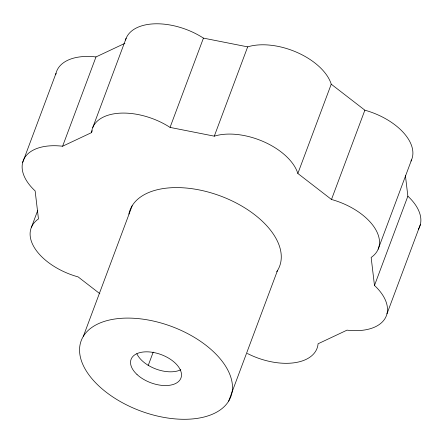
<?xml version="1.0" encoding="UTF-8"?>
<svg xmlns="http://www.w3.org/2000/svg" width="443" height="443" viewBox="0 0 443 443"><rect width="100%" height="100%" fill="white"/><g stroke="black" fill="none" stroke-linecap="round" stroke-linejoin="round"><path stroke-width="0.66" d="M22.637 162.575L56.023 73.283M31.464 227.193L37.755 210.37M99.83 293.687L78.129 276.908A52.955 29.842 20.5 0 1 35.545 249.431A52.955 29.842 20.5 0 1 38.463 218.931L35.135 190.911A52.955 29.842 20.5 0 1 24.658 157.758A52.955 29.842 20.5 0 1 62.607 146.229L95.993 56.942L124.92 43.325M92.775 127.518L126.155 38.231M62.607 146.229L91.535 132.612L92.26 130.674M83.373 336.259L132.164 205.757M91.535 132.612A52.955 29.842 20.5 0 1 119.3 113.209A52.955 29.842 20.5 0 1 170.051 127.401L203.437 38.115L247.67 46.875A52.955 29.842 20.5 0 1 297.414 52.584A52.955 29.842 20.5 0 1 331.237 84.187L364.871 110.191A52.955 29.842 20.5 0 1 410.977 161.091M170.051 127.401L214.29 136.162L247.67 46.875M148.117 365.724L153.206 352.119M247.366 353.481A52.955 29.842 20.5 0 0 318.08 343.774L347.007 330.157A52.955 29.842 20.5 0 0 384.956 318.628A52.955 29.842 20.5 0 0 374.479 285.475L371.151 257.455A52.955 29.842 20.5 0 0 374.069 226.96A52.955 29.842 20.5 0 0 331.486 199.477L297.851 173.473L331.237 84.187M228.66 401.125A79.89 45.02 20.5 0 0 140.376 318.838A79.89 45.02 20.5 0 0 99.01 386.113A79.89 45.02 20.5 0 0 228.66 401.125L277.456 270.629M331.486 199.477L364.871 110.191M378.15 249.199L411.536 159.906M374.479 285.475L407.865 196.188L405.428 175.688M386.977 313.816L420.363 224.523M125.513 40.08A52.955 29.842 20.5 0 1 203.437 38.115M214.29 136.162A52.955 29.842 20.5 0 1 264.034 141.871A52.955 29.842 20.5 0 1 297.851 173.473M55.752 74.574A52.955 29.842 20.5 0 1 95.993 56.942M407.865 196.188A52.955 29.842 20.5 0 1 418.342 229.341M128.863 214.146A79.89 45.02 20.5 0 1 222.375 196.714A79.89 45.02 20.5 0 1 276.737 271.736M180.788 369.75A26.63 15.007 20.5 0 1 156.246 369.141A26.63 15.007 20.5 0 1 136.832 353.708M137.014 374.501A26.63 15.007 20.5 0 0 180.235 379.501A26.63 15.007 20.5 0 0 150.803 352.074A26.63 15.007 20.5 0 0 137.014 374.501"/></g></svg>
